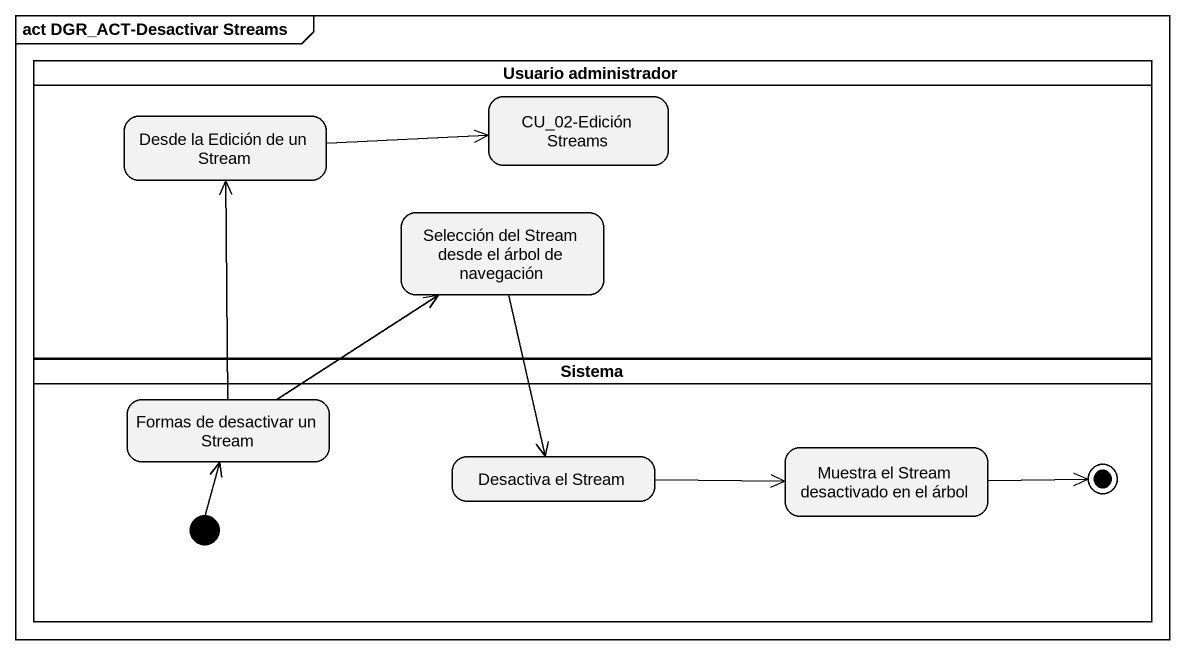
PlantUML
@startuml
mainframe act DGR_ACT-Desactivar Streams
hide empty description
state "Usuario administrador" as Usuario_administrador <<partition>> {
  state "Desde la Edición de un Stream" as Desde_la_Edición_de_un
  state "CU_02-Edición Streams" as CU_02_Edición_Streams
  state "Selección del Stream desde el árbol de navegación" as Selección_del_Stream_desde
}
state Sistema <<partition>> {
  state "Formas de desactivar un Stream" as Formas_de_desactivar_un
  state "Desactiva el Stream" as Desactiva_el_Stream
  state "Muestra el Stream desactivado en el árbol" as Muestra_el_Stream
  Muestra_el_Stream -right-> [*]
  [*] -up-> Formas_de_desactivar_un
}
Desde_la_Edición_de_un -right-> CU_02_Edición_Streams
Selección_del_Stream_desde --> Desactiva_el_Stream
Formas_de_desactivar_un -up-> Desde_la_Edición_de_un
Formas_de_desactivar_un -up-> Selección_del_Stream_desde
Desactiva_el_Stream -right-> Muestra_el_Stream
@enduml
